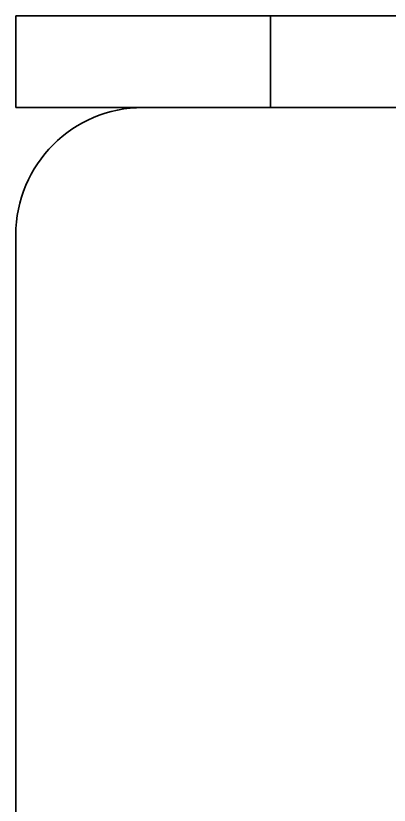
# Model space of a CAD drawing. Header units: millimetres. Extents: x -431 to 3717, y -325 to 2729.
# Drawn here: x 0 to 73.4, y 463.1 to 618 of the extents above; entities that cross this region are included whole.
import ezdxf

# ---------------------------------------------------------------- set-up
doc = ezdxf.new("R2010")
doc.units = ezdxf.units.MM

msp = doc.modelspace()

# ---------------------------------------------------------------- linework, layer by layer
at = {"color": 7, "linetype": 'Continuous', "lineweight": 35}
for p, q in [((0.02, 618), (50.02, 618)), ((0.02, 600), (0.02, 618)), ((50.02, 618), (0.02, 618)), ((0.02, 600), (0.02, 618)), ((50.02, 600), (50.02, 618)), ((1450.02, 618), (50.02, 618)), ((50.02, 618), (1450.02, 618)), ((50.02, 600), (50.02, 618)), ((0.02, 600), (50.02, 600)), ((50.02, 600), (0.02, 600)), ((1475.02, 600), (25.02, 600)), ((1475.02, 600), (25.02, 600)), ((50.02, 600), (1450.02, 600)), ((1450.02, 600), (50.02, 600)), ((0.02, 575), (0.02, 25)), ((0.02, 575), (0.02, 25))]:
    msp.add_line(p, q, dxfattribs=at)
msp.add_arc((25.02, 575), 25, 90, 180, dxfattribs=at)
msp.add_arc((25.02, 575), 25, 90, 180, dxfattribs=at)

doc.saveas('drawing.dxf')
